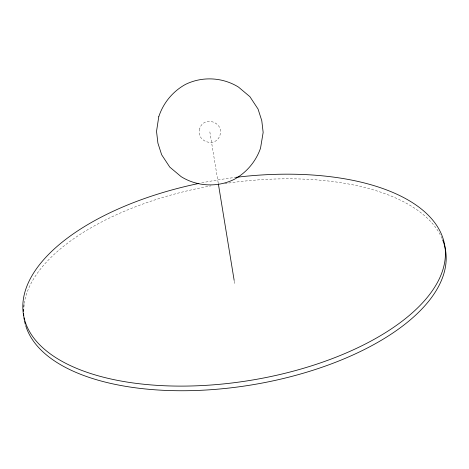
<?xml version="1.0" encoding="UTF-8"?>
<svg xmlns="http://www.w3.org/2000/svg" width="469" height="469" viewBox="0 0 469 469"><rect width="100%" height="100%" fill="white"/><g stroke="black" fill="none" stroke-linecap="round" stroke-linejoin="round"><path stroke-width="0.35" stroke-dasharray="2.35 1.76" d="M209.842 131.889L218.349 183.813M234.289 281.171L234.881 284.777M24.206 303.355A213.477 101.533 -9.3 0 1 211.038 185.859M224.704 183.602A213.477 101.533 -9.3 0 1 442.091 238.586M201.74 182.857A213.477 101.533 -9.3 0 1 234.77 177.487M199.63 128.864C195.55 141.702 216.174 148.55 220.061 134.92C224.135 122.075 203.517 115.233 199.63 128.864"/><path stroke-width="0.7" d="M218.349 183.813L234.172 280.45M442.613 239.823A213.477 101.533 -9.3 0 1 269.194 381.666A213.477 101.533 -9.3 0 1 25.701 325.638M25.297 324.255A213.477 101.533 -9.3 0 1 24.617 321.447M24.341 320.034A213.477 101.533 -9.3 0 1 24.007 317.894M23.767 315.737A213.477 101.533 -9.3 0 1 23.62 313.568M23.573 311.387A213.477 101.533 -9.3 0 1 23.62 309.2M23.761 307.007A213.477 101.533 -9.3 0 1 24.001 304.815M235.491 177.399A213.477 101.533 -9.3 0 1 422.311 303.091A213.477 101.533 -9.3 0 1 63.755 362.279A213.477 101.533 -9.3 0 1 198.92 183.432M158.762 116.763L156.529 131.373L157.912 143.127L161.641 154.735L169.784 167.105L181.186 176.69C197.091 186.58 217.505 187.629 234.307 179.322C246.583 172.533 255.898 161.465 260.524 148.216L263.156 132.41L261.778 120.656L258.044 109.043L249.901 96.678L238.498 87.093C222.599 77.197 202.18 76.154 185.384 84.455C173.102 91.25 163.787 102.318 159.167 115.562L158.762 116.763"/></g></svg>
